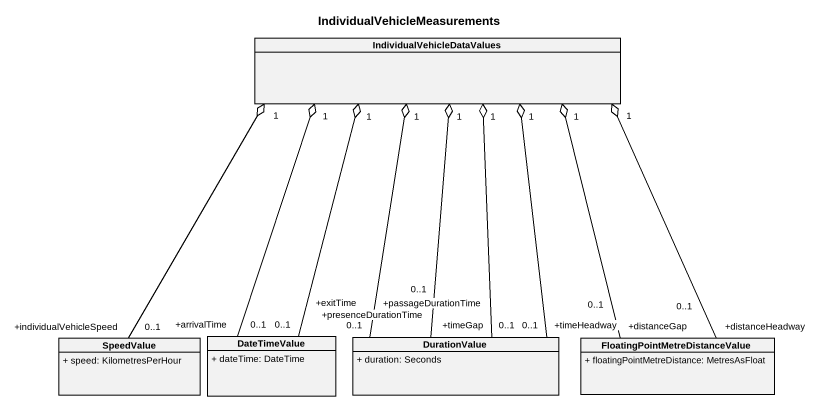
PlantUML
@startuml
title IndividualVehicleMeasurements
hide circle
hide empty members
skinparam classAttributeIconSize 0
class IndividualVehicleDataValues
class SpeedValue {
  + speed: KilometresPerHour
}
class DateTimeValue {
  + dateTime: DateTime
}
class DurationValue {
  + duration: Seconds
}
class "FloatingPointMetreDistanceValue" as FloatingPointMetreDistanceVa {
  + floatingPointMetreDistance: MetresAsFloat
}
SpeedValue "+individualVehicleSpeed\n0..1" -up-o "1" IndividualVehicleDataValues
DateTimeValue "+arrivalTime\n0..1" -up-o "1" IndividualVehicleDataValues
DateTimeValue "+exitTime\n0..1" -up-o "1" IndividualVehicleDataValues
DurationValue "+passageDurationTime\n0..1" -up-o "1" IndividualVehicleDataValues
DurationValue "+timeHeadway\n0..1" -up-o "1" IndividualVehicleDataValues
DurationValue "+timeGap\n0..1" -up-o "1" IndividualVehicleDataValues
DurationValue "+presenceDurationTime\n0..1" -up-o "1" IndividualVehicleDataValues
FloatingPointMetreDistanceVa "+distanceGap\n0..1" -up-o "1" IndividualVehicleDataValues
FloatingPointMetreDistanceVa "+distanceHeadway\n0..1" -up-o "1" IndividualVehicleDataValues
@enduml
